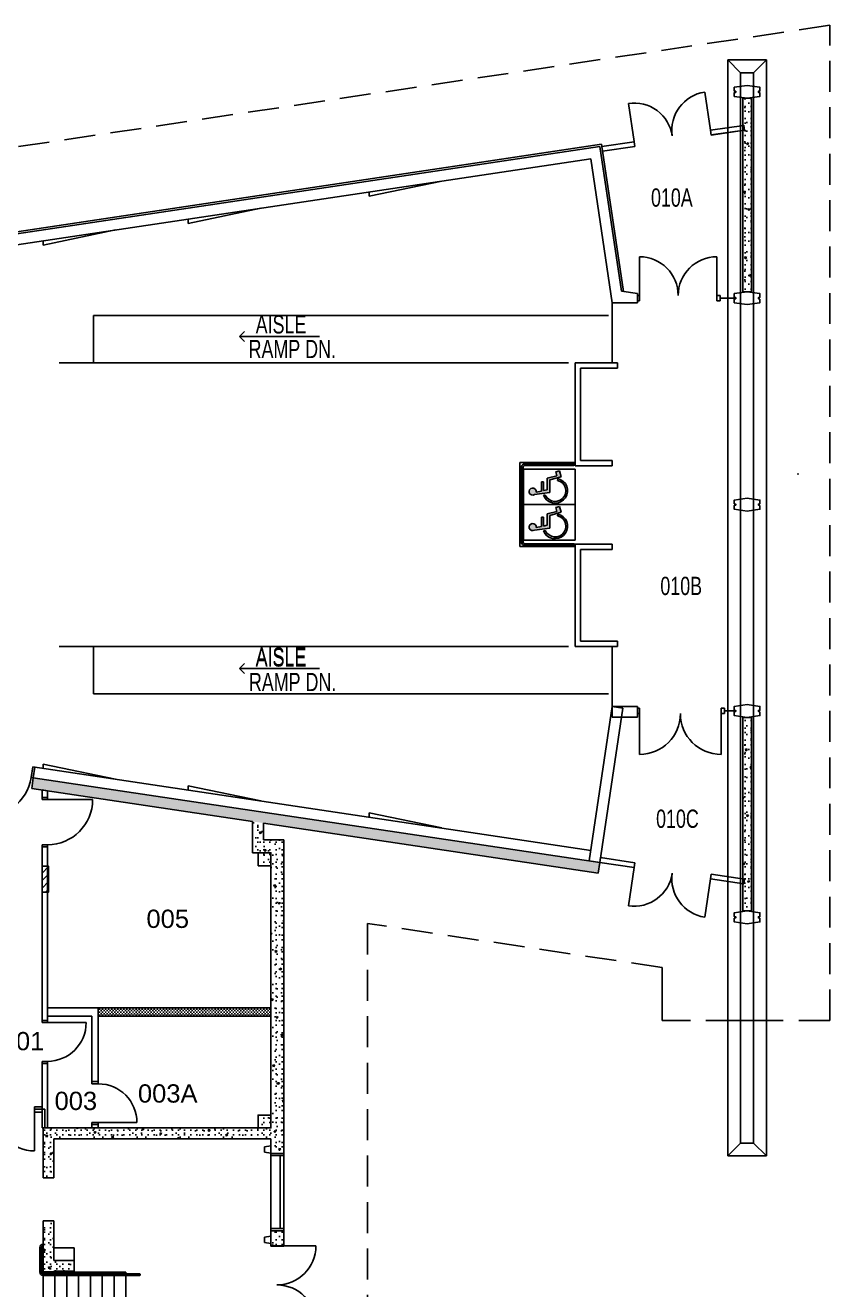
# Model space of a CAD drawing. Header units: inches. Extents: x 304 to 2516, y 181 to 1989.
# Drawn here: x 1768 to 2516, y 812 to 1989 of the extents above; entities that cross this region are included whole.
import ezdxf

# ---------------------------------------------------------------- set-up
doc = ezdxf.new("R2010")
doc.units = ezdxf.units.IN
doc.header["$MEASUREMENT"] = 0
doc.linetypes.add('DASHED', pattern=[43.2, 28.8, -14.4])
for name, color, linetype in [('A-CLNG-OTLN', 6, 'Continuous'), ('A-DOOR', 4, 'Continuous'), ('A-FLOR-HRAL', 4, 'Continuous'), ('A-FLOR-STRS', 4, 'Continuous'), ('A-FURN-FIXED', 7, 'Continuous'), ('A-GLAZ', 3, 'Continuous'), ('A-HANDRAIL', 7, 'Continuous'), ('A-PFLR-NOTE', 3, 'Continuous'), ('A-WALL', 5, 'Continuous'), ('A-WALL-JAMB', 6, 'Continuous'), ('A-WALL-NEW', 7, 'Continuous'), ('A-WALL-NEW-PRHT', 7, 'Continuous'), ('A-WALL-PATT', 1, 'Continuous'), ('ArchiCAD', 7, 'Continuous'), ('S-COLS', 6, 'Continuous')]:
    doc.layers.add(name, color=color, linetype=linetype)
doc.styles.add('GENERATED_STYLE_15', font='ARIAL.TTF', dxfattribs={"width": 0.7})
doc.styles.get("Standard").update_dxf_attribs({"font": 'ARIAL.TTF'})
doc.linetypes.add('1 HR RATED', pattern='A,0,[1,PS-01.Shx,S=0.091429,R=0,X=0,Y=0],-14.4,0', length=14.4)
pattern_1 = [(45, (0, 0), (-20.8303, 20.8303), [1.84252, -15.16535]), (45, (-4.402, 16.428), (-20.8303, 20.8303), [1.84252, -15.16535]), (105, (0, 0), (28.45473, 7.62442), [1.84252, -15.16535]), (105, (12.026, 12.026), (28.45473, 7.62442), [1.84252, -15.16535]), (165, (1.303, 1.303), (7.62442, 28.45473), [1.84252, -15.16535]), (165, (13.33, 13.33), (7.62442, 28.45473), [1.84252, -15.16535]), (45, (-2.0044, 2.0044), (-4.008794, 4.008794), [0, -5.669291, 0, -8.503937]), (90, (-3e-16, 4.009), (-5.669291, 0), [0, -4.251969, 0, -7.086614])]

# ---------------------------------------------------------------- blocks, each defined once
blk = doc.blocks.new('D1 Metal_82')
at = {"color": 0, "linetype": 'ByBlock'}
for p, q in [((18, 0), (18, 36)), ((-18, 0), (-18, -5)), ((-18, -5), (-18, 0)), ((18, 0), (18, -5)), ((18, -5), (18, 0))]:
    blk.add_line(p, q, dxfattribs=at)
blk.add_arc((18, 0), 36, 90, 180, dxfattribs=at)
blk = doc.blocks.new('D2 Metal_201')
at = {"color": 0, "linetype": 'ByBlock'}
for p, q in [((-36, 0), (-36, 36)), ((36, 0), (36, 36))]:
    blk.add_line(p, q, dxfattribs=at)
for centre, start, end in [((-36, 0), 0, 90), ((36, 0), 90, 180)]:
    blk.add_arc(centre, 36, start, end, dxfattribs=at)
blk = doc.blocks.new('Sign Handicap_1338')
at = {"layer": 'A-WALL-PATT'}
for points in [[(-2.8, 16.1), (-2.2, 16.1), (-1.6, 16.2), (-1.1, 16.4), (-0.6, 16.6), (-0.1, 17), (0.3, 17.4), (0.6, 17.9), (0.8, 18.5), (0.9, 19), (0.9, 19.6), (0.9, 20.2), (0.7, 20.8), (0.4, 21.3), (0.1, 21.7), (-0.4, 22.1), (-0.9, 22.4), (-1.4, 22.7), (-2, 22.8), (-2.5, 22.8), (-3.1, 22.7), (-3.7, 22.5), (-4.2, 22.3), (-4.6, 21.9), (-5, 21.5), (-5.3, 21), (-5.5, 20.4), (-5.6, 19.8), (-5.6, 19.3), (-5.6, 18.7), (-5.4, 18.1), (-5.1, 17.6), (-3.3, 3.6), (8.5, 3.6), (11.4, -7.2), (16.9, -5.5), (16, -2.1), (12.2, -3), (10, 5.8), (-0.7, 5.9), (-1.4, 9.3), (6.8, 9.3), (6.8, 11.2), (-1.8, 11.2), (-2.8, 16.1)], [(9.7, -4.1), (8.1, -3.7), (7.5, -5.4), (6.7, -7), (5.6, -8.4), (4.3, -9.5), (2.8, -10.5), (1.2, -11.1), (-0.5, -11.5), (-2.3, -11.5), (-4, -11.2), (-5.7, -10.6), (-7.2, -9.8), (-8.5, -8.7), (-9.7, -7.3), (-10.6, -5.8), (-11.2, -4.1), (-11.5, -2.4), (-11.5, -0.6), (-11.1, 1.2), (-10.5, 2.8), (-9.6, 4.3), (-8.5, 5.7), (-7.2, 6.8), (-5.6, 7.7), (-5.8, 9.4), (-7.6, 8.5), (-9.2, 7.3), (-10.6, 5.9), (-11.7, 4.2), (-12.5, 2.4), (-13, 0.4), (-13.1, -1.6), (-13, -3.6), (-12.5, -5.5), (-11.6, -7.3), (-10.5, -9), (-9.1, -10.4), (-7.5, -11.6), (-5.7, -12.4), (-3.8, -13), (-1.9, -13.2), (0.1, -13.1), (2, -12.6), (3.8, -11.8), (5.5, -10.7), (7, -9.4), (8.2, -7.8), (9.1, -6)]]:
    blk.add_hatch(color=91, dxfattribs=at).paths.add_polyline_path(points, flags=0)
at = {"layer": 'A-HANDRAIL', "color": 0, "linetype": 'ByBlock'}
for p, q in [((-5.1, 17.6), (-3.3, 3.6)), ((-1.8, 11.2), (-2.8, 16.1)), ((-5.8, 9.4), (-5.6, 7.7)), ((-3.3, 3.6), (8.5, 3.6)), ((6.8, 11.2), (-1.8, 11.2)), ((-0.7, 5.9), (-1.4, 9.3)), ((-1.4, 9.3), (6.8, 9.3)), ((10, 5.8), (-0.7, 5.9)), ((6.8, 9.3), (6.8, 11.2)), ((8.5, 3.6), (11.4, -7.2)), ((12.2, -3), (10, 5.8)), ((9.7, -4.1), (8.1, -3.7)), ((11.4, -7.2), (16.9, -5.5)), ((16, -2.1), (12.2, -3)), ((16.9, -5.5), (16, -2.1))]:
    blk.add_line(p, q, dxfattribs=at)
for points in [[(-2.8, 16.1), (-1.3, 16.3), (0, 17.1), (0.8, 18.3), (0.9, 19.8), (0.4, 21.2), (-0.6, 22.3), (-2, 22.8), (-3.5, 22.6), (-4.7, 21.8), (-5.5, 20.5), (-5.6, 19), (-5.1, 17.6)], [(-5.8, 9.4), (-8.3, 8), (-10.4, 6.1), (-11.9, 3.8), (-12.9, 1.1), (-13.1, -1.7), (-12.8, -4.5), (-11.7, -7.1), (-10.1, -9.4), (-8, -11.2), (-5.5, -12.5), (-2.8, -13.1), (0, -13.1), (2.7, -12.4), (5.1, -11), (7.2, -9.1), (8.7, -6.7), (9.7, -4.1)], [(-5.6, 7.7), (-7.9, 6.2), (-9.7, 4.2), (-10.9, 1.8), (-11.5, -0.8), (-11.3, -3.5), (-10.4, -6.1), (-8.9, -8.3), (-6.8, -10), (-4.3, -11.1), (-1.7, -11.5), (1, -11.2), (3.4, -10.1), (5.5, -8.5), (7.1, -6.3), (8.1, -3.7)]]:
    blk.add_lwpolyline(points, dxfattribs=at)
blk = doc.blocks.new('D1 Metal_37')
at = {"color": 0, "linetype": 'Continuous'}
for p, q in [((18, 0), (18, 36)), ((-18, 0), (-20, 0)), ((-20, 0), (-20, -6)), ((-18, -6), (-18, 0)), ((20, 0), (18, 0)), ((18, 0), (18, -6)), ((20, -6), (20, 0)), ((-20, -6), (-18, -6)), ((18, -6), (20, -6))]:
    blk.add_line(p, q, dxfattribs=at)
blk.add_arc((18, 0), 36, 90, 180, dxfattribs=at)
blk = doc.blocks.new('D1 Metal_42')
at = {"color": 0, "linetype": 'Continuous'}
for p, q in [((21, 0), (21, 42)), ((-21, 0), (-23, 0)), ((-23, 0), (-23, -5)), ((-21, -5), (-21, 0)), ((23, 0), (21, 0)), ((21, 0), (21, -5)), ((23, -5), (23, 0)), ((-23, -5), (-21, -5)), ((21, -5), (23, -5))]:
    blk.add_line(p, q, dxfattribs=at)
blk.add_arc((21, 0), 42, 90, 180, dxfattribs=at)
blk = doc.blocks.new('D1 Metal_79')
at = {"color": 0, "linetype": 'Continuous'}
for p, q in [((18, 0), (18, 36)), ((-18, 0), (-20, 0)), ((-20, 0), (-20, -5)), ((-18, -5), (-18, 0)), ((20, 0), (18, 0)), ((18, 0), (18, -5)), ((20, -5), (20, 0)), ((-20, -5), (-18, -5)), ((18, -5), (20, -5))]:
    blk.add_line(p, q, dxfattribs=at)
blk.add_arc((18, 0), 36, 90, 180, dxfattribs=at)
blk = doc.blocks.new('D1 Metal_43')
at = {"color": 0, "linetype": 'ByBlock'}
for p, q in [((21, 0), (21, 42)), ((-21, 0), (-23, 0)), ((-23, 0), (-23, -10)), ((-21, -10), (-21, 0)), ((23, 0), (21, 0)), ((21, 0), (21, -10)), ((23, -10), (23, 0)), ((-23, -10), (-21, -10)), ((21, -10), (23, -10))]:
    blk.add_line(p, q, dxfattribs=at)
blk.add_arc((21, 0), 42, 90, 180, dxfattribs=at)
blk = doc.blocks.new('D2 Metal_219')
at = {"color": 0, "linetype": 'ByBlock'}
for p, q in [((-36.4, 0), (-36.4, 36.4)), ((36.4, 0), (36.4, 36.4))]:
    blk.add_line(p, q, dxfattribs=at)
for centre, start, end in [((-36.4, 0), 0, 90), ((36.4, 0), 90, 180)]:
    blk.add_arc(centre, 36.4, start, end, dxfattribs=at)
blk = doc.blocks.new('D2 Metal_78')
at = {"color": 0, "linetype": 'ByBlock'}
for p, q in [((-36, 0), (-36, 36)), ((36, 0), (36, 36))]:
    blk.add_line(p, q, dxfattribs=at)
for centre, start, end in [((-36, 0), 0, 90), ((36, 0), 90, 180)]:
    blk.add_arc(centre, 36, start, end, dxfattribs=at)
blk = doc.blocks.new('D2 Metal_210')
at = {"color": 0, "linetype": 'Continuous'}
for p, q in [((-38, 0), (-38, 38)), ((38, 0), (38, 38))]:
    blk.add_line(p, q, dxfattribs=at)
for centre, start, end in [((-38, 0), 0, 90), ((38, 0), 90, 180)]:
    blk.add_arc(centre, 38, start, end, dxfattribs=at)
blk = doc.blocks.new('D2 Metal_211')
at = {"color": 0, "linetype": 'ByBlock'}
for p, q in [((-36, 0), (-36, 36)), ((36, 0), (36, 36))]:
    blk.add_line(p, q, dxfattribs=at)
for centre, start, end in [((-36, 0), 0, 90), ((36, 0), 90, 180)]:
    blk.add_arc(centre, 36, start, end, dxfattribs=at)

msp = doc.modelspace()

# ---------------------------------------------------------------- hatches: boundary and pattern name
at = {"layer": 'A-WALL'}
h = msp.add_hatch(dxfattribs=at)
h.set_pattern_fill('LIGHTWEIGHT_CONCRETE', color=256, style=0, pattern_type=2)
h.set_pattern_definition(pattern_1)
h.paths.add_polyline_path([(1979.5, 1218.8), (1996.5, 1218.8), (2008.5, 1230.8), (1989.5, 1230.8)], flags=0)
at = {"layer": 'A-WALL-PATT'}
h = msp.add_hatch(dxfattribs=at)
h.set_pattern_fill('LIGHTWEIGHT_CONCRETE', color=256, style=0, pattern_type=2)
h.set_pattern_definition(pattern_1)
h.paths.add_polyline_path([(2435.6, 1920.8), (2435.6, 1740.8), (2443.6, 1740.8), (2443.6, 1920.8)], flags=0)
h = msp.add_hatch(dxfattribs=at)
h.set_pattern_fill('LIGHTWEIGHT_CONCRETE', color=256, style=0, pattern_type=2)
h.set_pattern_definition(pattern_1)
h.paths.add_polyline_path([(2435.6, 1344.8), (2435.6, 1164.8), (2443.6, 1164.8), (2443.6, 1344.8)], flags=0)
h = msp.add_hatch(dxfattribs=at)
h.set_pattern_fill('LIGHTWEIGHT_CONCRETE', color=256, style=0, pattern_type=2)
h.set_pattern_definition(pattern_1)
h.paths.add_polyline_path([(1773.9, 1278.7), (2301, 1199.9), (2302.5, 1209.8), (1775.4, 1288.6)], flags=0)
h = msp.add_hatch(dxfattribs=at)
h.set_pattern_fill('LIGHTWEIGHT_CONCRETE', color=256, style=0, pattern_type=2)
h.set_pattern_definition(pattern_1)
h.paths.add_polyline_path([(1979.5, 1248), (1979.5, 1218.8), (1989.5, 1230.8), (1989.5, 1246.5)], flags=0)
h = msp.add_hatch(dxfattribs=at)
h.set_pattern_fill('LIGHTWEIGHT_CONCRETE', color=256, style=0, pattern_type=2)
h.set_pattern_definition(pattern_1)
h.paths.add_polyline_path([(2008.5, 1230.8), (1996.5, 1218.8), (1996.5, 939.2), (2008.5, 939.2)], flags=0)
h = msp.add_hatch(dxfattribs=at)
h.set_pattern_fill('LIGHTWEIGHT_CONCRETE', color=256, style=0, pattern_type=2)
h.set_pattern_definition(pattern_1)
h.paths.add_polyline_path([(1984.5, 1206.8), (1996.5, 1206.8), (1996.5, 1218.8), (1984.5, 1218.8)], flags=0)
h = msp.add_hatch(dxfattribs=at)
h.set_pattern_fill('COMMON_BRICK', color=256, style=0, pattern_type=2)
h.set_pattern_definition([(45, (0, 0), (-3.474288, 3.474288), [])])
h.paths.add_polyline_path([(1783.6, 1182.3), (1789.6, 1182.3), (1789.6, 1206.3), (1783.6, 1206.3)])
h = msp.add_hatch(dxfattribs=at)
h.set_pattern_fill('45_', color=256, style=0, pattern_type=2)
h.set_pattern_definition([(45, (0, 0), (-1.4142136, 1.4142136), [0, -2])])
h.paths.add_polyline_path([(1835.9, 1066.9), (1835.9, 1074.7), (1996.5, 1074.7), (1996.5, 1066.9)])
h = msp.add_hatch(dxfattribs=at)
h.set_pattern_fill('LIGHTWEIGHT_CONCRETE', color=256, style=0, pattern_type=2)
h.set_pattern_definition(pattern_1)
h.paths.add_polyline_path([(1984.5, 962.8), (1996.5, 962.8), (1996.5, 974.8), (1984.5, 974.8)], flags=0)
h = msp.add_hatch(dxfattribs=at)
h.set_pattern_fill('LIGHTWEIGHT_CONCRETE', color=256, style=0, pattern_type=2)
h.set_pattern_definition(pattern_1)
h.paths.add_polyline_path([(1996.5, 962.8), (1784.5, 962.8), (1794.5, 952.8), (1996.5, 952.8)], flags=0)
h = msp.add_hatch(dxfattribs=at)
h.set_pattern_fill('LIGHTWEIGHT_CONCRETE', color=256, style=0, pattern_type=2)
h.set_pattern_definition(pattern_1)
h.paths.add_polyline_path([(1784.5, 962.8), (1784.5, 916.4), (1794.5, 916.4), (1794.5, 952.8)], flags=0)
h = msp.add_hatch(dxfattribs=at)
h.set_pattern_fill('LIGHTWEIGHT_CONCRETE', color=256, style=0, pattern_type=2)
h.set_pattern_definition(pattern_1)
h.paths.add_polyline_path([(1784.5, 876.4), (1784.5, 829.1), (1794.5, 829.1), (1794.5, 876.4)], flags=0)
h = msp.add_hatch(dxfattribs=at)
h.set_pattern_fill('LIGHTWEIGHT_CONCRETE', color=256, style=0, pattern_type=2)
h.set_pattern_definition(pattern_1)
h.paths.add_polyline_path([(2008.5, 867.2), (1996.5, 867.2), (1996.5, 852.8), (2008.5, 852.8)], flags=0)
h = msp.add_hatch(dxfattribs=at)
h.set_pattern_fill('LIGHTWEIGHT_CONCRETE', color=256, style=0, pattern_type=2)
h.set_pattern_definition(pattern_1)
h.paths.add_polyline_path([(1794.5, 829.5), (1813.4, 829.5), (1813.4, 839.5), (1794.5, 839.5)], flags=0)

# ---------------------------------------------------------------- linework, layer by layer
at = {"layer": 'A-CLNG-OTLN', "linetype": 'DASHED'}
for p, q in [((2516.5, 1988.7), (1599.6, 1851.5)), ((2516.5, 1062.8), (2516.5, 1988.7)), ((2086.5, 1153.1), (2086.5, 276.8)), ((2360.5, 1112.1), (2086.5, 1153.1)), ((2516.5, 1062.8), (2360.5, 1062.8))]:
    msp.add_line(p, q, dxfattribs=at)
at = {"layer": 'A-CLNG-OTLN', "linetype": 'Continuous'}
msp.add_line((2360.5, 1062.8), (2360.5, 1112.1), dxfattribs=at)
at = {"layer": 'A-FLOR-HRAL', "linetype": 'Continuous'}
for p, q in [((2229.6, 1507.9), (2229.6, 1577.7)), ((2231.1, 1508.4), (2231.1, 1577.2)), ((2278.2, 1580.7), (2232.6, 1580.7)), ((2278.2, 1579.2), (2233.1, 1579.2)), ((2278.2, 1506.4), (2233.1, 1506.4)), ((2278.2, 1504.9), (2232.6, 1504.9)), ((1781.5, 828.7), (1781.5, 851.7)), ((1783, 828.7), (1783, 851.7)), ((1784.5, 847.9), (1783, 847.9)), ((1784.5, 847.4), (1783, 847.4)), ((1784.5, 827.2), (1874.2, 827.2)), ((1784.5, 825.7), (1874.2, 825.7))]:
    msp.add_line(p, q, dxfattribs=at)
msp.add_circle((1874.2, 826.4), 0.75, dxfattribs=at)
for centre, radius, start, end in [((2232.6, 1577.7), 3, 450, 540), ((2233.1, 1577.2), 2, 450, 540), ((2278.2, 1579.9), 0.75, 270, 90), ((2232.6, 1507.9), 3, 180, 270), ((2233.1, 1508.4), 2, 180, 270), ((2278.2, 1505.6), 0.75, 630, 450), ((1784.5, 851.7), 3, 450, 540), ((1784.5, 851.7), 1.5, 450, 540), ((1784.5, 828.7), 3, 180, 270), ((1784.5, 828.7), 1.5, 180, 270)]:
    msp.add_arc(centre, radius, start, end, dxfattribs=at)
at = {"layer": 'A-FLOR-STRS', "linetype": 'Continuous'}
for p, q in [((2228.1, 1503.8), (2228.1, 1581.8)), ((2228.1, 1581.8), (2279.5, 1581.8)), ((2228.1, 1503.8), (2279.5, 1503.8)), ((1783.6, 828.7), (1861.5, 828.7)), ((1784.5, 828.7), (1784.5, 720.9)), ((1795.5, 828.7), (1795.5, 720.9)), ((1806.5, 828.7), (1806.5, 720.9)), ((1817.5, 828.7), (1817.5, 720.9)), ((1828.5, 828.7), (1828.5, 720.9)), ((1839.5, 828.7), (1839.5, 720.9)), ((1850.5, 828.7), (1850.5, 720.9)), ((1861.5, 828.7), (1861.5, 720.9))]:
    msp.add_line(p, q, dxfattribs=at)
at = {"layer": 'A-FURN-FIXED', "linetype": 'Continuous'}
for p, q in [((2314.1, 1730.5), (2314.1, 1674.8)), ((1831.5, 1718.8), (2310.8, 1718.8)), ((1831.5, 1674.8), (1831.5, 1718.8)), ((1799.5, 1674.8), (2273.5, 1674.8)), ((1799.5, 1410.8), (2273.5, 1410.8)), ((1831.5, 1410.8), (1831.5, 1366.8)), ((2314.1, 1355), (2314.1, 1410.8)), ((1831.5, 1366.8), (2310.8, 1366.8))]:
    msp.add_line(p, q, dxfattribs=at)
at = {"layer": 'A-GLAZ', "linetype": 'Continuous'}
for p, q in [((2429.1, 1734.8), (2414.6, 1734.8)), ((2418.6, 1350.8), (2429.1, 1350.8)), ((1996.5, 867.2), (1996.5, 939.2)), ((2005, 937.2), (2005, 869.2)), ((2008.5, 867.2), (2008.5, 939.2))]:
    msp.add_line(p, q, dxfattribs=at)
at = {"layer": 'A-HANDRAIL', "linetype": 'Continuous'}
for p, q in [((2231.5, 1575.8), (2279.5, 1575.8)), ((2231.5, 1542.8), (2231.5, 1575.8)), ((2279.5, 1575.8), (2279.5, 1542.8)), ((2279.5, 1542.8), (2231.5, 1542.8)), ((2279.5, 1542.8), (2231.5, 1542.8)), ((2231.5, 1542.8), (2231.5, 1509.8)), ((2279.5, 1509.8), (2279.5, 1542.8)), ((2231.5, 1509.8), (2279.5, 1509.8))]:
    msp.add_line(p, q, dxfattribs=at)
at = {"layer": 'A-PFLR-NOTE', "linetype": 'Continuous'}
for p, q in [((1967.4, 1699.2), (1972, 1703.9)), ((2041.7, 1699.2), (1967.4, 1699.2)), ((1967.4, 1699.2), (1972, 1694.6)), ((1967.4, 1390.2), (1972, 1394.8)), ((2041.7, 1390.2), (1967.4, 1390.2)), ((1967.4, 1390.2), (1972, 1385.5))]:
    msp.add_line(p, q, dxfattribs=at)
at = {"layer": 'A-WALL', "linetype": 'Continuous'}
for p, q in [((2421.6, 1956.5), (2457.6, 1956.5)), ((2433.6, 1944.5), (2421.6, 1956.5)), ((2421.6, 1956.5), (2421.6, 1062.8)), ((2445.6, 1944.5), (2457.6, 1956.5)), ((2457.6, 1956.5), (2457.6, 1062.8)), ((2445.6, 1944.5), (2433.6, 1944.5)), ((2433.6, 1944.5), (2433.6, 1062.8)), ((2445.6, 1944.5), (2445.6, 1062.8)), ((2435.6, 1920.8), (2435.6, 1740.8)), ((2443.6, 1920.8), (2435.6, 1920.8)), ((2443.6, 1740.8), (2443.6, 1920.8)), ((2436.7, 1895.6), (2405.6, 1891)), ((2436.7, 1895.6), (2405.6, 1891)), ((2437.3, 1891.2), (2436.7, 1895.6)), ((2437.3, 1891.2), (2436.7, 1895.6)), ((2406.3, 1886.6), (2405.6, 1891)), ((2406.3, 1886.6), (2405.6, 1891)), ((2406.3, 1886.6), (2437.3, 1891.2)), ((2437.3, 1891.2), (2406.3, 1886.7)), ((2406.3, 1886.6), (2437.3, 1891.2)), ((2304.1, 1878), (1601.6, 1773)), ((2302.5, 1875.8), (1601.6, 1770.9)), ((2322.6, 1741.2), (2302.5, 1875.8)), ((2324.6, 1740.9), (2304.1, 1878)), ((2334.4, 1880.4), (2304.4, 1876)), ((2334.4, 1880.4), (2304.4, 1876)), ((2305.1, 1871.5), (2335.1, 1876)), ((2305.1, 1871.5), (2335.1, 1876)), ((2335.1, 1876), (2334.4, 1880.4)), ((2335.1, 1876), (2334.4, 1880.4)), ((2294.1, 1864.4), (1611.6, 1762.3)), ((2314.1, 1730.5), (2294.1, 1864.4)), ((2088, 1829.6), (2155.5, 1843.7)), ((2088, 1833.6), (2088, 1829.6)), ((1919.5, 1804.4), (1987, 1818.5)), ((1919.5, 1808.4), (1919.5, 1804.4)), ((1784.5, 1784.2), (1852, 1798.3)), ((1784.5, 1788.2), (1784.5, 1784.2)), ((2337.5, 1739), (2322.6, 1741.2)), ((2314.1, 1730.5), (2337.5, 1730.5)), ((2435.6, 1740.8), (2443.6, 1740.8)), ((2279.5, 1674.8), (2279.5, 1578.7)), ((2319.1, 1674.8), (2279.5, 1674.8)), ((2319.1, 1669.8), (2319.1, 1674.8)), ((2284.5, 1583.7), (2284.5, 1669.8)), ((2284.5, 1669.8), (2319.1, 1669.8)), ((2279.5, 1578.7), (2314.1, 1578.7)), ((2314.1, 1583.7), (2284.5, 1583.7)), ((2314.1, 1578.7), (2314.1, 1583.7)), ((2314.1, 1506), (2279.5, 1506)), ((2279.5, 1506), (2279.5, 1501)), ((2314.1, 1501), (2314.1, 1506)), ((2279.5, 1501), (2279.5, 1415.8)), ((2284.5, 1415.8), (2284.5, 1501)), ((2284.5, 1501), (2314.1, 1501)), ((2279.5, 1415.8), (2279.5, 1410.8)), ((2319.1, 1415.8), (2284.5, 1415.8)), ((2319.1, 1410.8), (2319.1, 1415.8)), ((2279.5, 1410.8), (2319.1, 1410.8)), ((2314.1, 1355), (2292.6, 1211.3)), ((2302.5, 1209.8), (2324, 1353.5)), ((2324, 1353.5), (2314.1, 1355)), ((2337.5, 1355), (2314.1, 1355)), ((2337.5, 1355), (2337.5, 1345)), ((2337.5, 1353.3), (2337.5, 1348.3)), ((2314.1, 1345), (2337.5, 1345)), ((2435.6, 1344.8), (2435.6, 1164.8)), ((2443.6, 1344.8), (2435.6, 1344.8)), ((2443.6, 1164.8), (2443.6, 1344.8)), ((1773.4, 1288.9), (1774.9, 1298.8)), ((2294.1, 1221.1), (1774.9, 1298.8)), ((1784.5, 1297.4), (1784.5, 1301.4)), ((1784.5, 1301.4), (1852, 1287.3)), ((1775.4, 1288.6), (1773.9, 1278.7)), ((2302.5, 1209.8), (1775.4, 1288.6)), ((1773.9, 1278.7), (1979.5, 1248)), ((1783.6, 1277.3), (1783.6, 1270.3)), ((1788.6, 1276.5), (1783.6, 1277.3)), ((1788.6, 1270.3), (1788.6, 1276.5)), ((1919.5, 1277.2), (1919.5, 1281.2)), ((1919.5, 1281.2), (1987, 1267.1)), ((1783.6, 1270.3), (1788.6, 1270.3)), ((1979.5, 1248), (1979.5, 1218.8)), ((2088, 1252), (2088, 1256)), ((2088, 1256), (2155.5, 1241.9)), ((1989.5, 1230.8), (1989.5, 1246.5)), ((1989.5, 1246.5), (2301, 1199.9)), ((1783.6, 1224.3), (1788.6, 1224.3)), ((1783.6, 1224.3), (1783.6, 1062.8)), ((1788.6, 1062.8), (1788.6, 1224.3)), ((2008.5, 1230.8), (1989.5, 1230.8)), ((2008.5, 939.2), (2008.5, 1230.8)), ((1979.5, 1218.8), (1996.5, 1218.8)), ((1996.5, 1218.8), (1996.5, 962.8)), ((2303.2, 1214.3), (2302.5, 1209.8)), ((2335.1, 1209.6), (2303.2, 1214.3)), ((2292.6, 1211.3), (2302.5, 1209.8)), ((2301, 1199.9), (2302.5, 1209.8)), ((2302.5, 1209.8), (2334.4, 1205.1)), ((2335.1, 1209.6), (2334.4, 1205.1)), ((2406.3, 1199), (2405.6, 1194.5)), ((2405.6, 1194.5), (2436.7, 1189.9)), ((2437.3, 1194.4), (2406.3, 1199)), ((2436.7, 1189.9), (2437.3, 1194.4)), ((2435.6, 1164.8), (2443.6, 1164.8)), ((1996.5, 1074.7), (1788.6, 1074.7)), ((1788.6, 1074.7), (1788.6, 1066.9)), ((1996.5, 1066.9), (1996.5, 1074.7)), ((1783.6, 1062.8), (1788.6, 1062.8)), ((1788.6, 1066.9), (1829.9, 1066.9)), ((1829.9, 1066.9), (1829.9, 1005.9)), ((1835.9, 1066.9), (1996.5, 1066.9)), ((1835.9, 1005.9), (1835.9, 1066.9)), ((2421.6, 1062.8), (2457.6, 1062.8)), ((2421.6, 1062.8), (2421.6, 936.8)), ((2433.6, 1062.8), (2433.6, 948.8)), ((2445.6, 1062.8), (2445.6, 948.8)), ((2457.6, 1062.8), (2457.6, 936.8)), ((1783.6, 1022.8), (1788.6, 1022.8)), ((1783.6, 1022.8), (1783.6, 962.8)), ((1788.6, 962.8), (1788.6, 1022.8)), ((1835.9, 1005.9), (1829.9, 1005.9)), ((1783.6, 982.5), (1776.4, 982.5)), ((1776.4, 977.5), (1783.6, 977.5)), ((1835.9, 965.9), (1829.9, 965.9)), ((1829.9, 965.9), (1829.9, 962.8)), ((1835.9, 962.8), (1835.9, 965.9)), ((1783.6, 962.8), (1788.6, 962.8)), ((1996.5, 962.8), (1784.5, 962.8)), ((1784.5, 962.8), (1784.5, 916.4)), ((1829.9, 962.8), (1835.9, 962.8)), ((1794.5, 952.8), (1996.5, 952.8)), ((1794.5, 916.4), (1794.5, 952.8)), ((1990.5, 945.3), (1996.5, 946.3)), ((1990.5, 940.3), (1990.5, 945.3)), ((1996.5, 952.8), (1996.5, 939.2)), ((2433.6, 948.8), (2421.6, 936.8)), ((2445.6, 948.8), (2433.6, 948.8)), ((2445.6, 948.8), (2457.6, 936.8)), ((1996.5, 939.3), (1990.5, 940.3)), ((1996.5, 939.2), (2008.5, 939.2)), ((2421.6, 936.8), (2457.6, 936.8)), ((1784.5, 916.4), (1794.5, 916.4)), ((1784.5, 876.4), (1784.5, 829.1)), ((1794.5, 876.4), (1784.5, 876.4)), ((1794.5, 839.5), (1794.5, 876.4)), ((1996.5, 862.3), (1990.5, 861.3)), ((1990.5, 861.3), (1990.5, 856.3)), ((1996.5, 867.2), (2008.5, 867.2)), ((1996.5, 867.2), (1996.5, 852.8)), ((2008.5, 852.8), (2008.5, 867.2)), ((1794.5, 851.3), (1813.4, 851.3)), ((1813.4, 851.3), (1813.4, 828.7)), ((1990.5, 856.3), (1996.5, 855.3)), ((1996.5, 852.8), (2008.5, 852.8)), ((2002, 853.2), (1997, 853.2)), ((1813.4, 839.5), (1794.5, 839.5)), ((1813.4, 829.5), (1813.4, 839.5)), ((1784.5, 829.1), (1794.5, 829.1)), ((1794.5, 829.5), (1813.4, 829.5)), ((1794.5, 829.1), (1794.5, 829.5))]:
    msp.add_line(p, q, dxfattribs=at)
at = {"layer": 'A-WALL'}
msp.add_line((2337.5, 1739), (2337.5, 1730.5), dxfattribs=at)
at = {"layer": 'A-WALL', "linetype": 'Continuous'}
for points in [[(2451.6, 1926), (2450.1, 1926.3), (2450.1, 1927.3), (2451.6, 1927.5), (2451.6, 1931), (2439.6, 1932.8), (2427.6, 1931), (2427.6, 1927.5), (2429.1, 1927.3), (2429.1, 1926.3), (2427.6, 1926), (2427.6, 1922.5), (2439.6, 1920.8), (2451.6, 1922.5)], [(2451.6, 1926), (2450.1, 1926.3), (2450.1, 1927.3), (2451.6, 1927.5), (2451.6, 1931), (2439.6, 1932.8), (2427.6, 1931), (2427.6, 1927.5), (2429.1, 1927.3), (2429.1, 1926.3), (2427.6, 1926), (2427.6, 1922.5), (2439.6, 1920.8), (2451.6, 1922.5)], [(2451.6, 1734), (2450.1, 1734.3), (2450.1, 1735.3), (2451.6, 1735.5), (2451.6, 1739), (2439.6, 1740.8), (2427.6, 1739), (2427.6, 1735.5), (2429.1, 1735.3), (2429.1, 1734.3), (2427.6, 1734), (2427.6, 1730.5), (2439.6, 1728.8), (2451.6, 1730.5)], [(2451.6, 1734), (2450.1, 1734.3), (2450.1, 1735.3), (2451.6, 1735.5), (2451.6, 1739), (2439.6, 1740.8), (2427.6, 1739), (2427.6, 1735.5), (2429.1, 1735.3), (2429.1, 1734.3), (2427.6, 1734), (2427.6, 1730.5), (2439.6, 1728.8), (2451.6, 1730.5)], [(2451.6, 1542), (2450.1, 1542.3), (2450.1, 1543.3), (2451.6, 1543.5), (2451.6, 1547), (2439.6, 1548.8), (2427.6, 1547), (2427.6, 1543.5), (2429.1, 1543.3), (2429.1, 1542.3), (2427.6, 1542), (2427.6, 1538.5), (2439.6, 1536.8), (2451.6, 1538.5)], [(2451.6, 1542), (2450.1, 1542.3), (2450.1, 1543.3), (2451.6, 1543.5), (2451.6, 1547), (2439.6, 1548.8), (2427.6, 1547), (2427.6, 1543.5), (2429.1, 1543.3), (2429.1, 1542.3), (2427.6, 1542), (2427.6, 1538.5), (2439.6, 1536.8), (2451.6, 1538.5)], [(2451.6, 1350), (2450.1, 1350.3), (2450.1, 1351.3), (2451.6, 1351.5), (2451.6, 1355), (2439.6, 1356.8), (2427.6, 1355), (2427.6, 1351.5), (2429.1, 1351.3), (2429.1, 1350.3), (2427.6, 1350), (2427.6, 1346.5), (2439.6, 1344.8), (2451.6, 1346.5)], [(2451.6, 1350), (2450.1, 1350.3), (2450.1, 1351.3), (2451.6, 1351.5), (2451.6, 1355), (2439.6, 1356.8), (2427.6, 1355), (2427.6, 1351.5), (2429.1, 1351.3), (2429.1, 1350.3), (2427.6, 1350), (2427.6, 1346.5), (2439.6, 1344.8), (2451.6, 1346.5)], [(1783.6, 1182.3), (1789.6, 1182.3), (1789.6, 1206.3), (1783.6, 1206.3)], [(2451.6, 1158), (2450.1, 1158.3), (2450.1, 1159.3), (2451.6, 1159.5), (2451.6, 1163), (2439.6, 1164.8), (2427.6, 1163), (2427.6, 1159.5), (2429.1, 1159.3), (2429.1, 1158.3), (2427.6, 1158), (2427.6, 1154.5), (2439.6, 1152.8), (2451.6, 1154.5)], [(2451.6, 1158), (2450.1, 1158.3), (2450.1, 1159.3), (2451.6, 1159.5), (2451.6, 1163), (2439.6, 1164.8), (2427.6, 1163), (2427.6, 1159.5), (2429.1, 1159.3), (2429.1, 1158.3), (2427.6, 1158), (2427.6, 1154.5), (2439.6, 1152.8), (2451.6, 1154.5)], [(1835.9, 1066.9), (1835.9, 1074.7), (1996.5, 1074.7), (1996.5, 1066.9)]]:
    msp.add_lwpolyline(points, close=True, dxfattribs=at)
at = {"layer": 'A-WALL-JAMB', "linetype": 'Continuous'}
for p, q in [((2339.5, 1737.3), (2337.5, 1737.3)), ((2337.5, 1737.3), (2337.5, 1732.3)), ((2337.5, 1732.3), (2339.5, 1732.3)), ((2339.5, 1732.3), (2339.5, 1737.3)), ((2411.5, 1732.3), (2411.5, 1737.3)), ((2414.6, 1737.3), (2411.5, 1737.3)), ((2411.5, 1732.3), (2414.6, 1732.3)), ((2414.6, 1732.3), (2414.6, 1737.3)), ((2339.5, 1353.3), (2337.5, 1353.3)), ((2339.5, 1353.3), (2339.5, 1348.3)), ((2415.5, 1353.3), (2415.5, 1348.3)), ((2418.6, 1353.3), (2415.5, 1353.3)), ((2418.6, 1348.3), (2418.6, 1353.3)), ((2337.5, 1348.3), (2339.5, 1348.3)), ((2415.5, 1348.3), (2418.6, 1348.3)), ((1996.5, 937.2), (1996.5, 939.2)), ((1996.5, 939.2), (2008.5, 939.2)), ((2008.5, 937.2), (1996.5, 937.2)), ((2008.5, 939.2), (2008.5, 937.2)), ((1996.5, 867.2), (1996.5, 869.2)), ((1996.5, 869.2), (2008.5, 869.2)), ((2008.5, 867.2), (1996.5, 867.2)), ((2008.5, 869.2), (2008.5, 867.2))]:
    msp.add_line(p, q, dxfattribs=at)
at = {"layer": 'A-WALL-NEW', "linetype": 'Continuous'}
for p, q in [((2314.1, 1355), (2314.1, 1345)), ((1776.4, 977.5), (1776.4, 982.5)), ((1783.6, 977.5), (1783.6, 982.5))]:
    msp.add_line(p, q, dxfattribs=at)
at = {"layer": 'A-WALL-NEW-PRHT', "linetype": 'Continuous'}
for p, q in [((1794.5, 933.8), (1794.5, 928.8)), ((1794.5, 916.4), (1793.5, 916.4)), ((1794.5, 876.4), (1794.5, 871.4))]:
    msp.add_line(p, q, dxfattribs=at)
at = {"layer": 'A-WALL-PATT', "linetype": '1 HR RATED'}
for q in [(1776.4, 980.2), (1786.1, 962.8)]:
    msp.add_line((1786.1, 980.2), q, dxfattribs=at)
at = {"layer": 'ArchiCAD'}
msp.add_point((2487, 1571.2), dxfattribs=at)
at = {"layer": 'S-COLS', "linetype": 'Continuous'}
for points in [[(1984.5, 1206.8), (1996.5, 1206.8), (1996.5, 1218.8), (1984.5, 1218.8)], [(1984.5, 962.8), (1996.5, 962.8), (1996.5, 974.8), (1984.5, 974.8)]]:
    msp.add_lwpolyline(points, close=True, dxfattribs=at)

# ---------------------------------------------------------------- block references
at = {"layer": 'A-DOOR', "linetype": 'Continuous'}
for name, p, rotation in [('D2 Metal_201', (2370, 1885.7), 8.437410038224325), ('D2 Metal_201', (2370, 1885.7), 8.437410038224325), ('D1 Metal_43', (1752.6, 1292), 171.493182467868), ('D2 Metal_219', (2002, 816.8), 270)]:
    msp.add_blockref(name, p, dxfattribs=dict(at, rotation=rotation))
msp.add_blockref('D2 Metal_78', (2375.5, 1737.3), dxfattribs=at)
at = {"layer": 'A-DOOR', "xscale": -1}
for name, p, rotation in [('D2 Metal_210', (2377.5, 1348.3), 180), ('D1 Metal_42', (1788.6, 1247.3), 270), ('D1 Metal_79', (1788.6, 1042.8), 270)]:
    msp.add_blockref(name, p, dxfattribs=dict(at, rotation=rotation))
at = {"layer": 'A-DOOR', "linetype": 'Continuous', "xscale": -1}
for name, p, rotation in [('D2 Metal_211', (2370, 1199.8), 171.5625899617758), ('D1 Metal_82', (1758.4, 977.5), 180)]:
    msp.add_blockref(name, p, dxfattribs=dict(at, rotation=rotation))
at = {"layer": 'A-DOOR', "rotation": 270}
msp.add_blockref('D1 Metal_37', (1835.9, 985.9), dxfattribs=at)
at = {"layer": 'A-PFLR-NOTE', "linetype": 'Continuous', "rotation": 90}
for p in [(2259.5, 1557.2), (2259.5, 1524.2)]:
    msp.add_blockref('Sign Handicap_1338', p, dxfattribs=at)

# ---------------------------------------------------------------- texts
at = {"layer": 'A-PFLR-NOTE', "char_height": 17, "attachment_point": 5, "style": 'GENERATED_STYLE_15'}
for s, insert, width, line_spacing_factor in [('010A', (2369.6, 1828.3), 26.437, 0.993743), ('010B', (2378.3, 1467), 22.315, 0.983848), ('010C', (2374.8, 1250.4), 22.931, 0.985483)]:
    msp.add_mtext(s, dxfattribs=dict(at, insert=insert, width=width, line_spacing_factor=line_spacing_factor))
at = {"layer": 'A-PFLR-NOTE', "char_height": 17, "attachment_point": 8, "style": 'GENERATED_STYLE_15'}
for s, insert in [('\\A1;{\\fArial|b0|i0|c0|p34;AISLE}', (2005.9, 1701.7)), ('\\A1;{\\fArial|b0|i0|c0|p34;AISLE}', (2005.9, 1701.7)), ('\\A1;{\\fArial|b0|i0|c0|p34;RAMP DN.}', (2016.4, 1679)), ('\\A1;{\\fArial|b0|i0|c0|p34;AISLE}', (2005.9, 1392.6)), ('\\A1;{\\fArial|b0|i0|c0|p34;AISLE}', (2005.9, 1391.8)), ('\\A1;{\\fArial|b0|i0|c0|p34;RAMP DN.}', (2016.7, 1369.2))]:
    msp.add_mtext(s, dxfattribs=dict(at, insert=insert))
at = {"layer": 'A-PFLR-NOTE', "char_height": 17, "width": 26.298, "attachment_point": 5}
for s, insert, line_spacing_factor in [('005', (1900.5, 1157.3), 1.464636), ('C001', (1757.3, 1043.5), 0.97495), ('003A', (1900.5, 994.8), 0.967283), ('003', (1815, 987.9), 0.983857)]:
    msp.add_mtext(s, dxfattribs=dict(at, insert=insert, line_spacing_factor=line_spacing_factor))

doc.saveas('drawing.dxf')
